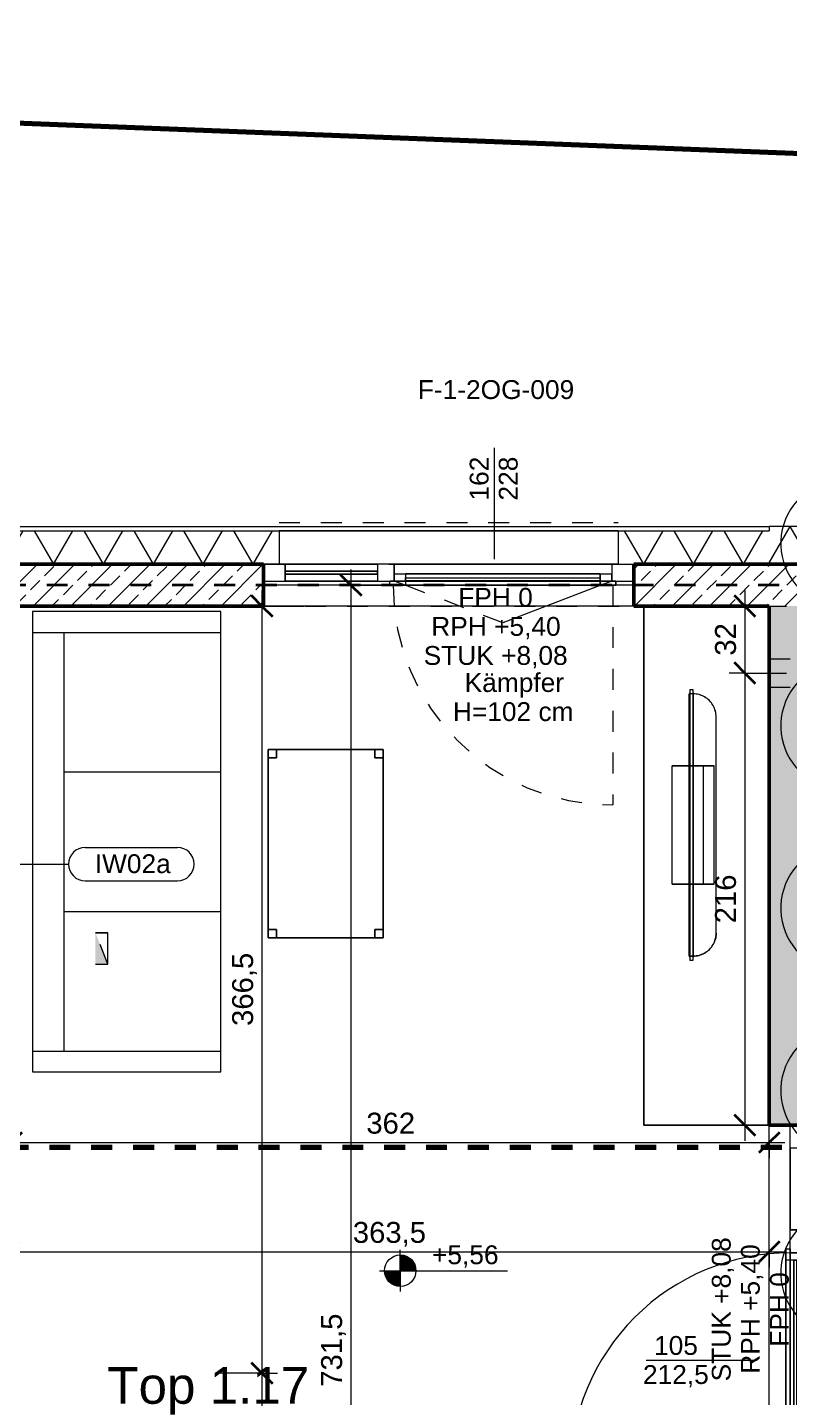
# Model space of a CAD drawing. Header units: metres. Extents: x 3 to 50, y 58.8 to 100.4.
# Drawn here: x 38.76 to 42.4, y 83.68 to 90.22 of the extents above; entities that cross this region are included whole.
import ezdxf

# ---------------------------------------------------------------- set-up
doc = ezdxf.new("R2010")
doc.units = ezdxf.units.M
for name, pattern in [('Achse', [0.009, 0.005, -0.002, 0, -0.002]), ('Strich Punkt Mittel', [0.015875, 0.00635, -0.004763, 0, -0.004763]), ('Verdeckt', [0.003, 0.002, -0.001]), ('Verdeckt Oben', [0.00225, 0.0015, -0.00075])]:
    doc.linetypes.add(name, pattern=pattern)
for name, color, linetype, lineweight in [('A-DETL-GENF_', 92, 'Continuous', 13), ('A-DETL-HDLN', 90, 'Verdeckt', 5), ('A-GLAZ', 151, 'Continuous', 18), ('A-GLAZ-IDEN_', 152, 'Continuous', 9), ('A_2D', 7, 'Continuous', 13), ('A_Bemassung-50_', 4, 'Continuous', 9), ('A_Bemassung_', 4, 'Continuous', 9), ('A_Beschriftung_', 7, 'Continuous', 9), ('A_Decken', 8, 'Continuous', 13), ('A_Durchbruch', 7, 'Verdeckt', 5), ('A_Fenster', 7, 'Continuous', 13), ('A_Grundstuecksgrenze', 5, 'Continuous', 70), ('A_Moebel', 6, 'Continuous', 13), ('A_Raeume_', 7, 'Continuous', 5), ('A_Raeume_Beschriftung_', 7, 'Continuous', 9), ('A_Raster_', 1, 'Continuous', 9), ('A_Waende', 7, 'Continuous', 13), ('G-ANNO-DIMS_', 111, 'Continuous', 9), ('G-ANNO-REVC_', 71, 'Continuous', 9), ('G-ANNO-SYMB_', 111, 'Continuous', 9), ('Text', 130, 'Continuous', 9)]:
    doc.layers.add(name, color=color, linetype=linetype, lineweight=lineweight)
doc.styles.add('Arial_1', font='arial.ttf', dxfattribs={"height": 0.175})
doc.styles.add('Arial_3', font='arial.ttf', dxfattribs={"height": 0.09})
doc.styles.add('Arial_5', font='arial.ttf', dxfattribs={"height": 0.1})
doc.dimstyles.new('WGA-Bemaßung', dxfattribs={"dimscale": 0.3048, "dimtxt": 0.102026, "dimasz": 0.328084, "dimexe": 0.246063, "dimexo": 0.0625, "dimgap": 0.04101, "dimtad": 1, "dimdec": 1, "dimlfac": 100, "dimrnd": 0.5, "dimdsep": 46, "dimtxsty": 'Arial_5', "dimblk1": 'OBLIQUE', "dimblk2": 'OBLIQUE', "dimsah": 1, "dimcen": 0.09, "dimdle": 0.246063, "dimazin": 2, "dimtfac": 1, "dimtdec": 4, "dimtix": 1, "dimtmove": 0, "dimatfit": 3, "dimfxl": 0.656168, "dimfxlon": 1, "dimtvp": 1, "dimtolj": 1, "dimtzin": 0, "dimarcsym": 2})
doc.dimstyles.new('WGA-Bemaßung_2', dxfattribs={"dimscale": 0.3048, "dimtxt": 0.102026, "dimasz": 0.328084, "dimexe": 0.246063, "dimexo": 0.0625, "dimgap": 0.04101, "dimtad": 1, "dimdec": 1, "dimlfac": 100, "dimrnd": 0.5, "dimdsep": 46, "dimtxsty": 'Arial_5', "dimblk1": 'OBLIQUE', "dimblk2": 'OBLIQUE', "dimsah": 1, "dimcen": 0.09, "dimdle": 0.246063, "dimazin": 2, "dimtfac": 1, "dimtdec": 4, "dimtix": 1, "dimtmove": 2, "dimatfit": 3, "dimfxl": 0.656168, "dimfxlon": 1, "dimtvp": 1, "dimtolj": 1, "dimtzin": 0, "dimarcsym": 2})
doc.dimstyles.new('WGA-Bemaßung_3', dxfattribs={"dimscale": 0.3048, "dimtxt": 0.102026, "dimasz": 0.328084, "dimexe": 0.246063, "dimexo": 0.0625, "dimgap": 0.04101, "dimtad": 1, "dimdec": 1, "dimlfac": 100, "dimrnd": 0.5, "dimdsep": 46, "dimtxsty": 'Arial_5', "dimblk1": 'OBLIQUE', "dimblk2": 'OBLIQUE', "dimsah": 1, "dimcen": 0.09, "dimdle": 0.246063, "dimazin": 2, "dimtfac": 1, "dimtdec": 4, "dimtix": 1, "dimtmove": 0, "dimatfit": 3, "dimfxl": 0.656168, "dimfxlon": 1, "dimtvp": 1, "dimtolj": 1, "dimtzin": 0, "dimarcsym": 2})
doc.dimstyles.new('WGA-Bemaßung_4', dxfattribs={"dimscale": 0.3048, "dimtxt": 0.102026, "dimasz": 0.328084, "dimexe": 0.246063, "dimexo": 0.0625, "dimgap": 0.04101, "dimtad": 1, "dimdec": 1, "dimlfac": 100, "dimrnd": 0.5, "dimdsep": 46, "dimtxsty": 'Arial_5', "dimblk1": 'OBLIQUE', "dimblk2": 'OBLIQUE', "dimsah": 1, "dimcen": 0.09, "dimdle": 0.246063, "dimazin": 2, "dimtfac": 1, "dimtdec": 4, "dimtix": 1, "dimtmove": 0, "dimatfit": 3, "dimfxl": 0.656168, "dimfxlon": 1, "dimtvp": 1, "dimtolj": 1, "dimtzin": 0, "dimarcsym": 2})
pattern_1 = [(45, (0, 0), (-0.08980256, 0.08980256), []), (45, (0.0898, 0), (-0.08980256, 0.08980256), [0.0635, -0.03175])]

# ---------------------------------------------------------------- blocks, each defined once
blk = doc.blocks.new('Moeb_Sofa - Sofa 220x90-V14-263_PP_02OG_BT1')
at = {"layer": 'A_Moebel', "color": 8}
for p, q in [((1.1, 0.45), (-1.1, 0.45)), ((-1.1, 0.45), (-1.1, -0.45)), ((-1, 0.45), (-1, -0.45)), ((1, 0.45), (1, -0.45)), ((1.1, -0.45), (1.1, 0.45)), ((-1, 0.3), (1, 0.3)), ((-0.3333, 0.3), (-0.3333, -0.45)), ((0.3333, 0.3), (0.3333, -0.45)), ((-1.1, -0.45), (1.1, -0.45))]:
    blk.add_line(p, q, dxfattribs=at)
blk = doc.blocks.new('Moeb_Tisch - 900x550-V7-263_PP_02OG_BT1')
at = {"layer": 'A_Moebel', "color": 8}
for p, q in [((-0.6241, -0.8106), (-0.6241, 0.0894)), ((-0.6241, 0.0894), (-0.0741, 0.0894)), ((-0.5841, 0.0894), (-0.6241, 0.0894)), ((-0.6241, 0.0894), (-0.6241, 0.0494)), ((-0.6241, 0.0494), (-0.6241, 0.0894)), ((-0.6241, 0.0894), (-0.5841, 0.0894)), ((-0.0741, 0.0894), (-0.6241, 0.0894)), ((-0.6241, 0.0894), (-0.6241, -0.8106)), ((-0.6241, -0.8106), (-0.6241, 0.0894)), ((-0.6241, 0.0894), (-0.0741, 0.0894)), ((-0.5841, 0.0494), (-0.5841, 0.0894)), ((-0.5841, 0.0894), (-0.5841, 0.0494)), ((-0.0741, 0.0894), (-0.1141, 0.0894)), ((-0.1141, 0.0894), (-0.1141, 0.0494)), ((-0.1141, 0.0494), (-0.1141, 0.0894)), ((-0.1141, 0.0894), (-0.0741, 0.0894)), ((-0.0741, 0.0894), (-0.0741, -0.8106)), ((-0.0741, 0.0494), (-0.0741, 0.0894)), ((-0.0741, 0.0894), (-0.0741, 0.0494)), ((-0.0741, -0.8106), (-0.0741, 0.0894)), ((-0.0741, 0.0894), (-0.0741, -0.8106)), ((-0.6241, 0.0494), (-0.5841, 0.0494)), ((-0.5841, 0.0494), (-0.6241, 0.0494)), ((-0.1141, 0.0494), (-0.0741, 0.0494)), ((-0.0741, 0.0494), (-0.1141, 0.0494)), ((-0.6241, -0.7706), (-0.6241, -0.8106)), ((-0.5841, -0.7706), (-0.6241, -0.7706)), ((-0.6241, -0.7706), (-0.5841, -0.7706)), ((-0.6241, -0.8106), (-0.6241, -0.7706)), ((-0.5841, -0.8106), (-0.5841, -0.7706)), ((-0.5841, -0.7706), (-0.5841, -0.8106)), ((-0.0741, -0.7706), (-0.1141, -0.7706)), ((-0.1141, -0.7706), (-0.1141, -0.8106)), ((-0.1141, -0.8106), (-0.1141, -0.7706)), ((-0.1141, -0.7706), (-0.0741, -0.7706)), ((-0.0741, -0.8106), (-0.0741, -0.7706)), ((-0.0741, -0.7706), (-0.0741, -0.8106)), ((-0.0741, -0.8106), (-0.6241, -0.8106)), ((-0.6241, -0.8106), (-0.5841, -0.8106)), ((-0.5841, -0.8106), (-0.6241, -0.8106)), ((-0.6241, -0.8106), (-0.0741, -0.8106)), ((-0.0741, -0.8106), (-0.6241, -0.8106)), ((-0.1141, -0.8106), (-0.0741, -0.8106)), ((-0.0741, -0.8106), (-0.1141, -0.8106))]:
    blk.add_line(p, q, dxfattribs=at)
blk = doc.blocks.new('Moeb_Schrank - Sideboard_50cm-11544925-263_PP_02OG_BT1')
at = {"layer": 'A_Moebel', "color": 8}
for p, q in [((2.48, 0.6), (0, 0.6)), ((0, 0.6), (0, 0)), ((0, 0), (0, 0.6)), ((0, 0.6), (2.48, 0.6)), ((2.48, 0), (0, 0))]:
    blk.add_line(p, q, dxfattribs=at)
blk = doc.blocks.new('Moeb_TV - 48 Zoll-5920680-263_PP_02OG_BT1')
at = {"layer": 'A_Moebel', "lineweight": 5}
for p, q in [((0.5126, 0.0585), (-0.5205, 0.0585)), ((0.5126, 0.0585), (-0.5205, 0.0585)), ((-0.2872, -0.0015), (-0.2872, 0.0485)), ((-0.2872, 0.0485), (-0.2872, -0.0515)), ((0.2793, 0.0485), (-0.2872, 0.0485)), ((0.2793, 0.0485), (0.2793, -0.0015)), ((0.2793, -0.0515), (0.2793, 0.0485)), ((-0.6505, -0.0515), (-0.6505, -0.0665)), ((-0.6499, -0.0515), (-0.6505, -0.0515)), ((-0.6355, -0.0515), (-0.6505, -0.0515)), ((-0.6484, -0.0515), (-0.6499, -0.0515)), ((-0.6461, -0.0515), (-0.6484, -0.0515)), ((-0.643, -0.0515), (-0.6461, -0.0515)), ((-0.6393, -0.0515), (-0.643, -0.0515)), ((-0.6355, -0.0515), (-0.6393, -0.0515)), ((-0.6305, -0.0515), (-0.6355, -0.0515)), ((-0.6355, -0.0515), (0.6276, -0.0515)), ((0.6226, -0.0515), (-0.6305, -0.0515)), ((-0.6305, -0.0515), (0.6226, -0.0515)), ((-0.6305, -0.0515), (-0.6305, -0.0665)), ((-0.6305, -0.0515), (-0.6305, -0.0665)), ((-0.2872, -0.0515), (-0.6305, -0.0515)), ((0.6226, -0.0515), (-0.6305, -0.0515)), ((-0.6305, -0.0515), (0.6226, -0.0515)), ((-0.6305, -0.0515), (-0.6305, -0.0665)), ((-0.6305, -0.0515), (-0.6305, -0.0665)), ((-0.6305, -0.0515), (0.6226, -0.0515)), ((0.6226, -0.0515), (-0.6305, -0.0515)), ((-0.2872, -0.0515), (-0.2872, -0.0015)), ((0.2793, -0.0015), (-0.2872, -0.0015)), ((-0.2872, -0.0515), (-0.2872, -0.0665)), ((-0.2872, -0.0665), (-0.2872, -0.0515)), ((-0.2872, -0.0515), (0.2793, -0.0515)), ((-0.2872, -0.0515), (0.2793, -0.0515)), ((0.2793, -0.0515), (-0.2872, -0.0515)), ((0.2793, -0.0015), (0.2793, -0.0515)), ((0.2793, -0.0515), (0.2793, -0.0665)), ((0.2793, -0.0665), (0.2793, -0.0515)), ((0.6226, -0.0515), (0.2793, -0.0515)), ((0.6226, -0.0665), (0.6226, -0.0515)), ((0.6226, -0.0515), (0.6226, -0.0665)), ((0.6276, -0.0515), (0.6226, -0.0515)), ((0.6226, -0.0665), (0.6226, -0.0515)), ((0.6226, -0.0515), (0.6226, -0.0665)), ((0.6426, -0.0515), (0.6276, -0.0515)), ((0.6314, -0.0515), (0.6276, -0.0515)), ((0.6351, -0.0515), (0.6314, -0.0515)), ((0.6382, -0.0515), (0.6351, -0.0515)), ((0.6406, -0.0515), (0.6382, -0.0515)), ((0.6421, -0.0515), (0.6406, -0.0515)), ((0.6426, -0.0515), (0.6421, -0.0515)), ((0.6426, -0.0665), (0.6426, -0.0515)), ((-0.6505, -0.0665), (-0.6355, -0.0665)), ((-0.6505, -0.0665), (-0.6499, -0.0665)), ((-0.6499, -0.0665), (-0.6484, -0.0665)), ((-0.6484, -0.0665), (-0.6461, -0.0665)), ((-0.6461, -0.0665), (-0.643, -0.0665)), ((-0.643, -0.0665), (-0.6393, -0.0665)), ((-0.6393, -0.0665), (-0.6355, -0.0665)), ((0.6276, -0.0665), (-0.6355, -0.0665)), ((-0.6355, -0.0665), (-0.6305, -0.0665)), ((-0.6305, -0.0665), (-0.6305, -0.0695)), ((-0.6305, -0.0665), (-0.6305, -0.0695)), ((-0.6305, -0.0665), (-0.5705, -0.0665)), ((-0.5705, -0.0665), (-0.6305, -0.0665)), ((-0.6305, -0.0665), (0.6226, -0.0665)), ((0.6226, -0.0695), (-0.6305, -0.0695)), ((-0.6305, -0.0695), (-0.5705, -0.0695)), ((-0.5705, -0.0665), (0.5626, -0.0665)), ((0.5626, -0.0665), (-0.5705, -0.0665)), ((-0.5705, -0.0695), (-0.5705, -0.0665)), ((-0.5705, -0.0665), (-0.5705, -0.0695)), ((-0.5705, -0.0665), (0.5626, -0.0665)), ((0.5626, -0.0665), (-0.5705, -0.0665)), ((-0.5705, -0.0695), (0.5626, -0.0695)), ((-0.5705, -0.0695), (0.5626, -0.0695)), ((0.5626, -0.0695), (-0.5705, -0.0695)), ((-0.2872, -0.0665), (-0.2872, -0.0695)), ((-0.2872, -0.0695), (-0.2872, -0.0665)), ((-0.2872, -0.0695), (-0.2872, -0.1515)), ((-0.2872, -0.1515), (-0.2872, -0.0695)), ((0.2793, -0.0665), (0.2793, -0.0695)), ((0.2793, -0.0695), (0.2793, -0.0665)), ((0.2793, -0.0695), (0.2793, -0.1515)), ((0.2793, -0.1515), (0.2793, -0.0695)), ((0.5626, -0.0665), (0.5626, -0.0695)), ((0.5626, -0.0665), (0.5626, -0.0695)), ((0.5626, -0.0665), (0.6226, -0.0665)), ((0.6226, -0.0665), (0.5626, -0.0665)), ((0.5626, -0.0695), (0.6226, -0.0695)), ((0.6226, -0.0695), (0.6226, -0.0665)), ((0.6226, -0.0665), (0.6226, -0.0695)), ((0.6226, -0.0665), (0.6276, -0.0665)), ((0.6276, -0.0665), (0.6314, -0.0665)), ((0.6276, -0.0665), (0.6426, -0.0665)), ((0.6314, -0.0665), (0.6351, -0.0665)), ((0.6351, -0.0665), (0.6382, -0.0665)), ((0.6382, -0.0665), (0.6406, -0.0665)), ((0.6406, -0.0665), (0.6421, -0.0665)), ((0.6421, -0.0665), (0.6426, -0.0665)), ((0.2793, -0.1515), (-0.2872, -0.1515)), ((0.2793, -0.1515), (-0.2872, -0.1515))]:
    blk.add_line(p, q, dxfattribs=at)
for centre, start, end in [((-0.5205, -0.0515), 150, 165), ((-0.5205, -0.0515), 135, 150), ((-0.5205, -0.0515), 120, 135), ((-0.5205, -0.0515), 105, 120), ((-0.5205, -0.0515), 90, 105), ((0.5126, -0.0515), 75, 90), ((0.5126, -0.0515), 60, 75), ((0.5126, -0.0515), 45, 60), ((0.5126, -0.0515), 30, 45), ((0.5126, -0.0515), 15, 30), ((-0.5205, -0.0515), 165, 180), ((0.5126, -0.0515), 0, 15)]:
    blk.add_arc(centre, 0.11, start, end, dxfattribs=at)
for points in [[(-0.5205, 0.0585), (-0.5254, 0.0585), (-0.535, 0.0579), (-0.549, 0.0551), (-0.5604, 0.0512), (-0.5692, 0.0473), (-0.5755, 0.0439), (-0.5816, 0.0401), (-0.5875, 0.0359), (-0.5931, 0.0313), (-0.5983, 0.0264), (-0.6032, 0.0211), (-0.6078, 0.0156), (-0.612, 0.0097), (-0.617, 0.0015), (-0.6224, -0.0092), (-0.6286, -0.0275), (-0.6304, -0.0419), (-0.6305, -0.0515)], [(0.5126, 0.0585), (0.5174, 0.0585), (0.527, 0.0579), (0.5411, 0.0551), (0.5525, 0.0512), (0.5613, 0.0473), (0.5676, 0.0439), (0.5737, 0.0401), (0.5796, 0.0359), (0.5851, 0.0313), (0.5904, 0.0264), (0.5953, 0.0211), (0.5999, 0.0156), (0.6041, 0.0097), (0.6092, 0.0015), (0.6145, -0.0092), (0.6207, -0.0275), (0.6226, -0.0419), (0.6226, -0.0515)]]:
    blk.add_open_spline(points, degree=3, knots=[0, 0, 0, 0, 0.083333, 0.166667, 0.25, 0.291667, 0.333333, 0.375, 0.416667, 0.458333, 0.5, 0.541667, 0.583333, 0.625, 0.666667, 0.75, 0.833333, 1, 1, 1, 1], dxfattribs=at)
blk = doc.blocks.new('Fens_2tlg_UL_SL_Abzk - FIX_DKF_UL_FIX_1620x2520-10171815-263_PP_02OG_BT1')
at = {"layer": 'A-GLAZ'}
for p, q in [((-0.78, 0.1), (-0.8099, 0.1)), ((-0.78, 0.02), (-0.78, 0.1)), ((-0.34, 0.067), (-0.78, 0.067)), ((-0.78, 0.067), (-0.78, 0.053)), ((-0.26, 0.1), (-0.34, 0.1)), ((-0.34, 0.1), (-0.34, 0.02)), ((-0.34, 0.053), (-0.34, 0.067)), ((-0.26, 0.055), (-0.26, 0.1)), ((0.8099, 0.1), (0.78, 0.1)), ((0.78, 0.1), (0.78, 0.055)), ((-0.885, 0.02), (-0.78, 0.02)), ((-0.78, 0.053), (-0.34, 0.053)), ((-0.34, 0.02), (-0.28, 0.02)), ((-0.28, 0.02), (-0.26, 0.02)), ((-0.26, 0.02), (-0.26, 0.055)), ((0.78, 0.055), (0.78, 0.02)), ((0.78, 0.02), (0.8, 0.02)), ((0.8, 0.02), (0.885, 0.02))]:
    blk.add_line(p, q, dxfattribs=at)
at = {"layer": 'A_Fenster', "linetype": 'Verdeckt Oben', "lineweight": 5}
for p, q in [((-0.81, 0.3), (0.81, 0.3)), ((-0.885, 0.1), (0.885, 0.1)), ((-0.885, -0.1), (0.885, -0.1)), ((-0.885, -0.1), (0.885, -0.1))]:
    blk.add_line(p, q, dxfattribs=at)
at = {"layer": 'A_Fenster'}
for p, q in [((-0.78, 0.1), (-0.78, 0.067)), ((-0.78, 0.1), (-0.34, 0.1)), ((-0.78, 0.067), (-0.78, 0.053)), ((-0.78, 0.053), (-0.78, 0.067)), ((-0.78, 0.067), (-0.34, 0.067)), ((-0.34, 0.1), (-0.34, 0.067)), ((-0.34, 0.067), (-0.34, 0.053)), ((-0.34, 0.067), (-0.34, 0.053)), ((-0.26, 0.1), (-0.26, 0.055)), ((-0.26, 0.1), (0.78, 0.1)), ((0.78, 0.1), (0.78, 0.055)), ((-0.885, 0.02), (-0.28, 0.02)), ((-0.78, 0.053), (-0.78, 0.02)), ((-0.34, 0.053), (-0.78, 0.053)), ((-0.34, 0.02), (-0.78, 0.02)), ((-0.34, 0.053), (-0.34, 0.02)), ((-0.28, 0.02), (-0.26, 0.02)), ((-0.26, 0.02), (-0.28, 0.02)), ((-0.28, 0.02), (0.8, 0.02)), ((-0.28, 0), (-0.28, 0.02)), ((-0.28, 0), (-0.28, 0.02)), ((-0.28, 0), (-0.205, 0)), ((0.8, 0), (-0.28, 0)), ((-0.26, 0.055), (-0.26, 0.02)), ((-0.26, 0.02), (-0.26, 0.055)), ((-0.26, 0.055), (-0.205, 0.055)), ((-0.26, 0.055), (0.78, 0.055)), ((-0.26, 0.02), (-0.26, 0.055)), ((-0.26, 0.02), (-0.205, 0.02)), ((-0.205, 0.02), (-0.26, 0.02)), ((-0.205, 0.02), (-0.26, 0.02)), ((-0.26, 0.02), (-0.205, 0.02)), ((0.78, 0.02), (-0.26, 0.02)), ((-0.205, 0.055), (0.725, 0.055)), ((-0.205, 0.055), (0.725, 0.055)), ((-0.205, 0.055), (-0.205, 0.0345)), ((-0.205, 0.055), (-0.205, 0)), ((0.725, 0.055), (-0.205, 0.055)), ((-0.205, 0.0205), (-0.205, 0.0345)), ((-0.205, 0.0345), (0.725, 0.0345)), ((-0.205, 0.0345), (0.725, 0.0345)), ((-0.205, 0.0205), (-0.205, 0.0345)), ((-0.205, 0.0345), (-0.205, 0.0205)), ((0.725, 0.0205), (-0.205, 0.0205)), ((0.725, 0.0205), (-0.205, 0.0205)), ((-0.205, 0.02), (0.725, 0.02)), ((0.725, 0.02), (-0.205, 0.02)), ((0.725, 0.02), (-0.205, 0.02)), ((-0.205, 0.02), (0.725, 0.02)), ((-0.205, 0.02), (-0.205, 0)), ((-0.205, 0), (0.725, 0)), ((-0.205, 0), (0.725, 0)), ((-0.205, 0), (0.725, 0)), ((0.728, 0), (0.26, -0.18)), ((0.725, 0.055), (0.78, 0.055)), ((0.725, 0.055), (0.725, 0.0345)), ((0.725, 0), (0.725, 0.055)), ((0.725, 0.0345), (0.725, 0.0205)), ((0.725, 0.0345), (0.725, 0.0205)), ((0.725, 0.0345), (0.725, 0.0205)), ((0.725, 0.02), (0.78, 0.02)), ((0.78, 0.02), (0.725, 0.02)), ((0.78, 0.02), (0.725, 0.02)), ((0.725, 0.02), (0.78, 0.02)), ((0.725, 0.02), (0.725, 0)), ((0.725, 0), (0.8, 0)), ((0.78, 0.02), (0.728, 0)), ((0.78, 0.055), (0.78, 0.02)), ((0.78, 0.02), (0.78, 0.055)), ((0.78, 0.055), (0.78, 0.02)), ((0.78, 0.02), (0.8, 0.02)), ((0.8, 0.02), (0.78, 0.02)), ((0.8, 0.02), (0.885, 0.02)), ((0.8, 0), (0.8, 0.02)), ((0.8, 0.02), (0.8, 0))]:
    blk.add_line(p, q, dxfattribs=at)
at = {"layer": 'A_Fenster', "linetype": 'Verdeckt', "lineweight": 5}
for p, q in [((-0.208, 0), (-0.26, 0.02)), ((-0.205, 0.02), (-0.26, 0.02)), ((0.26, -0.18), (-0.208, 0)), ((0.725, 0.02), (-0.205, 0.02)), ((0.78, 0.02), (0.725, 0.02))]:
    blk.add_line(p, q, dxfattribs=at)
blk = doc.blocks.new('Allg_Nachströmöffnung1 - DN 135-10778190-263_PP_02OG_BT1')
at = {"layer": 'A-DETL-GENF_', "linetype": 'Verdeckt', "lineweight": 5}
for points in [[(0.125, 0), (0.0575, 0.1), (0.0575, -0.1), (0.0837, -0.0612)], [(0.1925, 0.0426), (0.1925, 0.1), (0.125, 0), (0.1925, -0.1), (0.1925, -0.0612)]]:
    blk.add_hatch(color=256, dxfattribs=at).paths.add_polyline_path(points)
at = {"layer": 'A_Durchbruch'}
for p, q in [((0.0575, 0.1), (0.0575, -0.26)), ((0.1925, 0.1), (0.1925, -0.26))]:
    blk.add_line(p, q, dxfattribs=at)
blk = doc.blocks.new('Allg_WS1 - HKLS-11587319-263_PP_02OG_BT1')
at = {"layer": 'A-DETL-GENF_'}
blk.add_hatch(color=256, dxfattribs=at).paths.add_polyline_path([(0.125, -0.0165), (0.275, 0.0435), (0.125, 0.0435)])
at = {"layer": 'A_2D'}
for p, q in [((0.125, 0.0435), (0.125, -0.0165)), ((0.275, -0.0165), (0.275, 0.0435)), ((0.125, -0.0165), (0.275, -0.0165))]:
    blk.add_line(p, q, dxfattribs=at)
at = {"layer": 'A_Durchbruch'}
for p, q in [((0.125, -0.0165), (0.275, 0.0435)), ((0.125, 0.0435), (0.125, -0.0165)), ((0.275, 0.0435), (0.275, -0.0165))]:
    blk.add_line(p, q, dxfattribs=at)
blk = doc.blocks.new('Fens_Tuer_2tlg - DK_DF_SL_1770x2680_Terrassentür-V28-263_PP_02OG_BT1')
at = {"layer": 'A_2D', "lineweight": 5}
for p, q in [((-0.775, 0), (-0.775, 1.05)), ((-0.885, 0.1), (0.885, 0.1)), ((-0.885, 0.1), (0.885, 0.1)), ((-0.885, 0.1), (0.885, 0.1)), ((-0.885, -0.1), (-0.885, 0.1)), ((-0.885, 0.1), (-0.885, -0.1)), ((0.885, 0.1), (0.885, -0.1)), ((0.885, -0.1), (0.885, 0.1)), ((-0.795, 0.02), (-0.74, 0.02)), ((-0.795, 0), (-0.795, 0.02)), ((-0.795, 0.02), (-0.795, 0)), ((0.295, 0.02), (-0.795, 0.02)), ((-0.74, 0.02), (-0.74, -0.07)), ((-0.74, -0.07), (-0.74, 0.02)), ((-0.74, 0.02), (0.24, 0.02)), ((0.24, 0.02), (0.295, 0.02)), ((0.24, -0.07), (0.24, 0.02)), ((0.24, -0.07), (0.24, 0.02)), ((0.295, 0.02), (0.295, 0)), ((0.295, 0.02), (0.295, 0)), ((-0.885, -0.1), (-0.885, 0)), ((-0.885, 0), (-0.775, 0)), ((-0.885, 0), (0.885, 0)), ((-0.885, -0.1), (-0.885, 0)), ((-0.775, 0), (-0.795, 0)), ((-0.795, 0), (0.295, 0)), ((-0.775, -0.07), (-0.775, 0)), ((-0.775, 0), (-0.775, -0.07)), ((0.275, 0), (-0.775, 0)), ((-0.775, 0), (-0.775, -0.1)), ((0.275, 0), (-0.775, 0)), ((-0.775, -0.1), (-0.775, 0)), ((-0.74, -0.018), (0.24, -0.018)), ((-0.74, -0.032), (-0.74, -0.018)), ((-0.74, -0.018), (-0.74, -0.032)), ((0.24, -0.018), (-0.74, -0.018)), ((0.24, -0.032), (-0.74, -0.032)), ((-0.74, -0.032), (0.24, -0.032)), ((0.24, -0.018), (0.24, -0.032)), ((0.24, -0.032), (0.24, -0.018)), ((0.275, 0), (0.275, -0.07)), ((0.295, 0), (0.275, 0)), ((0.275, 0), (0.275, -0.07)), ((0.275, -0.1), (0.275, 0)), ((0.275, 0), (0.385, 0)), ((0.275, -0.1), (0.275, 0)), ((0.385, 0), (0.385, -0.1)), ((0.775, 0), (0.385, 0)), ((0.385, -0.1), (0.385, 0)), ((0.385, -0.043), (0.775, -0.043)), ((0.385, -0.057), (0.385, -0.043)), ((0.385, -0.043), (0.385, -0.057)), ((0.775, -0.043), (0.385, -0.043)), ((0.775, -0.057), (0.385, -0.057)), ((0.385, -0.057), (0.775, -0.057)), ((0.775, -0.1), (0.775, 0)), ((0.775, 0), (0.885, 0)), ((0.775, -0.1), (0.775, 0)), ((0.775, -0.043), (0.775, -0.057)), ((0.775, -0.057), (0.775, -0.043)), ((0.885, 0), (0.885, -0.1)), ((0.885, -0.1), (0.885, 0)), ((-0.885, -0.1), (0.885, -0.1)), ((0.885, -0.1), (-0.885, -0.1)), ((-0.775, -0.1), (-0.885, -0.1)), ((0.885, -0.1), (-0.885, -0.1)), ((-0.74, -0.07), (-0.775, -0.07)), ((-0.775, -0.07), (0.275, -0.07)), ((-0.775, -0.1), (0.275, -0.1)), ((0.24, -0.07), (-0.74, -0.07)), ((0.275, -0.07), (0.24, -0.07)), ((0.385, -0.1), (0.275, -0.1)), ((0.385, -0.1), (0.775, -0.1)), ((0.885, -0.1), (0.775, -0.1)), ((-0.81, -0.26), (0.81, -0.26))]:
    blk.add_line(p, q, dxfattribs=at)
blk.add_arc((-0.775, 0), 1.05, 360, 90, dxfattribs=at)
blk = doc.blocks.new('Family - ___-3180367-263_PP_02OG_BT1')
at = {"layer": 'A_Grundstuecksgrenze'}
blk.add_line((48.514, 89.3843), (26.926, 90.2231), dxfattribs=at)
blk = doc.blocks.new('BS_Fens_Tuer - rechts-7645934-263_PP_02OG_BT1')
at = {"layer": 'A-GLAZ-IDEN_'}
blk.add_line((0, 0.00012), (0, -0.01051), dxfattribs=at)
blk = doc.blocks.new('BS_Fens_PP_Kämpfer - oben-10106766-263_PP_02OG_BT1')
at = {"layer": 'A-GLAZ-IDEN_'}
blk.add_line((0, 0.00012), (0, 0.01076), dxfattribs=at)
blk = doc.blocks.new('DIMBLOCK12-263_PP_02OG_BT1')
at = {"layer": 'A_Bemassung-50_', "lineweight": 35, "transparency": 16777216}
for p, q in [((40.3036, 87.558), (40.2536, 87.608)), ((40.3036, 87.558), (40.3536, 87.508)), ((40.3036, 80.2455), (40.2536, 80.2955)), ((40.3036, 80.2455), (40.3536, 80.1955))]:
    blk.add_line(p, q, dxfattribs=at)
at = {"layer": 'A_Bemassung-50_', "transparency": 16777216}
for p, q in [((40.3036, 87.633), (40.3036, 80.2455)), ((40.3036, 87.558), (40.2286, 87.558)), ((40.3036, 87.558), (40.5036, 87.558)), ((40.3036, 80.2455), (40.2286, 80.2455)), ((40.3036, 80.2455), (40.5036, 80.2455))]:
    blk.add_line(p, q, dxfattribs=at)
at = {"layer": 'A_Bemassung-50_', "color": 0, "transparency": 16777216, "insert": (40.1613, 83.7283), "char_height": 0.1, "width": 0.416266, "attachment_point": 1, "rotation": 90, "line_spacing_factor": 0.941778, "style": 'Arial_5'}
blk.add_mtext('731,5', dxfattribs=at)
blk = doc.blocks.new('_Oblique')
at = {"color": 0, "linetype": 'ByBlock', "lineweight": -2}
blk.add_line((-0.5, -0.5), (0.5, 0.5), dxfattribs=at)
blk = doc.blocks.new('Höhenkoten - 018-55641-263_PP_02OG_BT1')
at = {"layer": 'G-ANNO-DIMS_'}
h = blk.add_hatch(color=256, dxfattribs=at)
edge = h.paths.add_edge_path()
edge.add_line((0, 0), (0, 0.0015))
edge.add_arc((0, 0), 0.0015, 0, 90, ccw=False)
edge.add_line((0.0015, 0), (0, 0))
h = blk.add_hatch(color=256, dxfattribs=at)
edge = h.paths.add_edge_path()
edge.add_line((0, 0), (0, -0.0015))
edge.add_arc((0, 0), 0.0015, 180, 270, ccw=False)
edge.add_line((-0.0015, 0), (0, 0))
for p, q in [((0, 0), (0, 0.002)), ((-0.002, 0), (0.01024, 0)), ((0, 0), (0, -0.002))]:
    blk.add_line(p, q, dxfattribs=at)
blk.add_circle((0, 0), 0.0015, dxfattribs=at)
blk = doc.blocks.new('BS_Wand_Lollipop - rechts_oben-2026913-263_PP_02OG_BT1')
at = {"layer": 'A_Beschriftung_'}
for p, q in [((0.0046, 0.0016), (0.0134, 0.0016)), ((-0.003, 0), (0.003, 0)), ((0.0046, -0.0016), (0.0134, -0.0016))]:
    blk.add_line(p, q, dxfattribs=at)
for centre, start, end in [((0.0046, 0), 90, 270), ((0.0134, 0), 270, 90)]:
    blk.add_arc(centre, 0.0016, start, end, dxfattribs=at)
blk = doc.blocks.new('DIMBLOCK471-263_PP_02OG_BT1')
at = {"layer": 'A_Bemassung-50_', "transparency": 16777216}
for p, q in [((38.6827, 84.8952), (38.6827, 85.0952)), ((42.3027, 84.8952), (42.3027, 85.0952)), ((38.6827, 84.8952), (42.3777, 84.8952)), ((38.6827, 84.8952), (38.6827, 84.8202)), ((42.3027, 84.8952), (42.3027, 84.8202))]:
    blk.add_line(p, q, dxfattribs=at)
at = {"layer": 'A_Bemassung-50_', "lineweight": 35, "transparency": 16777216}
for p, q in [((38.6827, 84.8952), (38.7327, 84.9452)), ((42.3027, 84.8952), (42.3527, 84.9452)), ((38.6827, 84.8952), (38.6327, 84.8452)), ((42.3027, 84.8952), (42.2527, 84.8452))]:
    blk.add_line(p, q, dxfattribs=at)
at = {"layer": 'A_Bemassung-50_', "color": 0, "transparency": 16777216, "insert": (40.3773, 85.0376), "char_height": 0.1, "width": 0.276883, "attachment_point": 1, "line_spacing_factor": 0.941778, "style": 'Arial_5'}
blk.add_mtext('362', dxfattribs=at)
blk = doc.blocks.new('DIMBLOCK503-263_PP_02OG_BT1')
at = {"layer": 'A_Bemassung-50_', "transparency": 16777216}
for p, q in [((42.3027, 84.3735), (42.3027, 84.5735)), ((38.6702, 84.3735), (38.6702, 84.4485)), ((38.6702, 84.3735), (42.3777, 84.3735)), ((38.6702, 84.3735), (38.6702, 84.1735)), ((42.3027, 84.3735), (42.3027, 84.2985))]:
    blk.add_line(p, q, dxfattribs=at)
at = {"layer": 'A_Bemassung-50_', "lineweight": 35, "transparency": 16777216}
for p, q in [((38.6702, 84.3735), (38.7202, 84.4235)), ((42.3027, 84.3735), (42.3527, 84.4235)), ((38.6702, 84.3735), (38.6202, 84.3235)), ((42.3027, 84.3735), (42.2527, 84.3235))]:
    blk.add_line(p, q, dxfattribs=at)
at = {"layer": 'A_Bemassung-50_', "color": 0, "transparency": 16777216, "insert": (40.313, 84.5158), "char_height": 0.1, "width": 0.416266, "attachment_point": 1, "line_spacing_factor": 0.941778, "style": 'Arial_5'}
blk.add_mtext('363,5', dxfattribs=at)
blk = doc.blocks.new('DIMBLOCK590-263_PP_02OG_BT1')
at = {"layer": 'A_Bemassung-50_', "transparency": 16777216}
for p, q in [((39.8784, 87.533), (39.8784, 83.793)), ((39.8784, 87.458), (39.8034, 87.458)), ((39.8784, 87.458), (40.0784, 87.458)), ((39.8784, 83.793), (39.6784, 83.793)), ((39.8784, 83.793), (39.9534, 83.793))]:
    blk.add_line(p, q, dxfattribs=at)
at = {"layer": 'A_Bemassung-50_', "lineweight": 35, "transparency": 16777216}
for p, q in [((39.8784, 87.458), (39.8284, 87.508)), ((39.8784, 87.458), (39.9284, 87.408)), ((39.8784, 83.793), (39.8284, 83.843)), ((39.8784, 83.793), (39.9284, 83.743))]:
    blk.add_line(p, q, dxfattribs=at)
at = {"layer": 'A_Bemassung-50_', "color": 0, "transparency": 16777216, "insert": (39.7361, 85.4521), "char_height": 0.1, "width": 0.416266, "attachment_point": 1, "rotation": 90, "line_spacing_factor": 0.941778, "style": 'Arial_5'}
blk.add_mtext('366,5', dxfattribs=at)
blk = doc.blocks.new('DIMBLOCK591-263_PP_02OG_BT1')
at = {"layer": 'A_Bemassung-50_', "lineweight": 35, "transparency": 16777216}
for p, q in [((39.8784, 83.793), (39.8284, 83.843)), ((39.8784, 83.793), (39.9284, 83.743)), ((39.8784, 82.5805), (39.8284, 82.6305)), ((39.8784, 82.5805), (39.9284, 82.5305))]:
    blk.add_line(p, q, dxfattribs=at)
at = {"layer": 'A_Bemassung-50_', "transparency": 16777216}
for p, q in [((39.8784, 83.793), (39.6784, 83.793)), ((39.8784, 83.793), (39.8784, 82.5805)), ((39.8784, 83.793), (39.9534, 83.793)), ((39.8784, 82.5805), (39.6784, 82.5805)), ((39.8784, 82.5805), (39.9534, 82.5805))]:
    blk.add_line(p, q, dxfattribs=at)
at = {"layer": 'A_Bemassung-50_', "color": 0, "transparency": 16777216, "insert": (39.7361, 82.6247), "char_height": 0.1, "width": 0.416266, "attachment_point": 1, "rotation": 90, "line_spacing_factor": 0.941778, "style": 'Arial_5'}
blk.add_mtext('121,5', dxfattribs=at)
blk = doc.blocks.new('DIMBLOCK695-263_PP_02OG_BT1')
at = {"layer": 'A_Bemassung-50_', "transparency": 16777216}
for p, q in [((42.186, 87.533), (42.186, 87.138)), ((42.186, 87.458), (42.111, 87.458)), ((42.186, 87.458), (42.386, 87.458)), ((42.186, 87.138), (42.111, 87.138)), ((42.186, 87.138), (42.386, 87.138))]:
    blk.add_line(p, q, dxfattribs=at)
at = {"layer": 'A_Bemassung-50_', "lineweight": 35, "transparency": 16777216}
for p, q in [((42.186, 87.458), (42.136, 87.508)), ((42.186, 87.458), (42.236, 87.408)), ((42.186, 87.138), (42.136, 87.188)), ((42.186, 87.138), (42.236, 87.088))]:
    blk.add_line(p, q, dxfattribs=at)
at = {"layer": 'A_Bemassung-50_', "color": 0, "transparency": 16777216, "insert": (42.0437, 87.2211), "char_height": 0.1, "width": 0.184588, "attachment_point": 1, "rotation": 90, "line_spacing_factor": 0.941778, "style": 'Arial_5'}
blk.add_mtext('32', dxfattribs=at)
blk = doc.blocks.new('DIMBLOCK696-263_PP_02OG_BT1')
at = {"layer": 'A_Bemassung-50_', "transparency": 16777216}
for p, q in [((42.186, 87.138), (42.111, 87.138)), ((42.186, 87.138), (42.186, 84.903)), ((42.186, 87.138), (42.386, 87.138)), ((42.186, 84.978), (42.111, 84.978)), ((42.186, 84.978), (42.386, 84.978))]:
    blk.add_line(p, q, dxfattribs=at)
at = {"layer": 'A_Bemassung-50_', "lineweight": 35, "transparency": 16777216}
for p, q in [((42.186, 87.138), (42.136, 87.188)), ((42.186, 87.138), (42.236, 87.088)), ((42.186, 84.978), (42.136, 85.028)), ((42.186, 84.978), (42.236, 84.928))]:
    blk.add_line(p, q, dxfattribs=at)
at = {"layer": 'A_Bemassung-50_', "color": 0, "transparency": 16777216, "insert": (42.0437, 85.9426), "char_height": 0.1, "width": 0.276883, "attachment_point": 1, "rotation": 90, "line_spacing_factor": 0.941778, "style": 'Arial_5'}
blk.add_mtext('216', dxfattribs=at)
blk = doc.blocks.new('Family - ___-11893477-263_PP_02OG_BT1')
at = {"layer": 'G-ANNO-REVC_'}
for centre in [(42.6627, 87.7568), (42.6627, 86.8854), (42.6627, 86.014), (42.6627, 85.1425), (42.6627, 84.2711), (42.6627, 83.3997)]:
    blk.add_arc(centre, 0.305, 90, 244.79123, dxfattribs=at)

msp = doc.modelspace()

# ---------------------------------------------------------------- hatches: boundary and pattern name
at = {"layer": 'A_Waende', "lineweight": 5}
h = msp.add_hatch(dxfattribs=at)
h.set_pattern_fill('FP_144', color=250, angle=90, style=0, pattern_type=2)
h.set_pattern_definition([(3e-14, (38.883, 87.658), (-1e-16, 0.20637), []), (60, (38.883, 87.658), (-0.17873, 0.10319), []), (120, (38.883, 87.658), (-0.17873, -0.10319), [])])
h.paths.add_polyline_path([(38.5517, 87.658), (39.9602, 87.658), (39.9602, 87.818), (37.8052, 87.818), (37.8052, 87.658), (37.8802, 87.658)])
h = msp.add_hatch(dxfattribs=at)
h.set_pattern_fill('FP_2', color=250, angle=90, style=0, pattern_type=2)
h.set_pattern_definition([(3e-14, (41.941, 87.658), (-1e-16, 0.20637), []), (60, (41.941, 87.658), (-0.17873, 0.10319), []), (120, (41.941, 87.658), (-0.17873, -0.10319), [])])
h.paths.add_polyline_path([(41.5801, 87.658), (42.3027, 87.658), (42.3027, 87.818), (41.5801, 87.818), (41.5801, 87.6812)])
h = msp.add_hatch(dxfattribs=at)
h.set_pattern_fill('FP_155', color=250, angle=90, style=0, pattern_type=2)
h.set_pattern_definition([(180, (42.403, 87.838), (0, -0.20637), []), (240, (42.403, 87.838), (0.17873, -0.1032), []), (300, (42.403, 87.838), (0.17873, 0.1032), [])])
h.paths.add_polyline_path([(42.3027, 87.658), (42.5027, 87.658), (42.5027, 87.838), (42.3027, 87.838), (42.3027, 87.818)])
h = msp.add_hatch(dxfattribs=at)
h.set_pattern_fill('FP_4', color=250, style=0, pattern_type=2)
h.set_pattern_definition(pattern_1)
h.paths.add_polyline_path([(39.8852, 87.458), (39.8852, 87.658), (37.8802, 87.658), (37.8802, 87.458), (39.8458, 87.458)])
h.paths.add_polyline_path([(32.7358, 87.458), (33.6277, 87.458), (33.6277, 87.658), (32.6477, 87.658), (32.6477, 87.458), (32.7102, 87.458)])
h.paths.add_polyline_path([(41.6552, 87.458), (42.5027, 87.458), (42.5027, 87.658), (41.6552, 87.658), (41.6552, 87.558)])
h.paths.add_polyline_path([(34.8277, 87.458), (36.6802, 87.458), (36.6802, 87.658), (34.8277, 87.658)])
h = msp.add_hatch(dxfattribs=at)
h.set_pattern_fill('FP_4', color=250, style=0, pattern_type=2)
h.set_pattern_definition(pattern_1)
h.paths.add_polyline_path([(42.3027, 71.178), (42.5027, 71.178), (42.5027, 75.8305), (42.3027, 75.8305), (42.3027, 71.8242)])
h.paths.add_polyline_path([(42.5027, 77.6005), (42.5027, 78.718), (42.3027, 78.718), (42.3027, 77.6005), (42.4027, 77.6005)])
h.paths.add_polyline_path([(42.5027, 79.918), (42.5027, 83.208), (42.3027, 83.208), (42.3027, 79.918), (42.4227, 79.918)])
h.paths.add_polyline_path([(42.4027, 87.138), (42.3027, 87.2055), (42.3027, 87.0705), (42.3323, 87.0905)])
h.paths.add_polyline_path([(42.5027, 87.0705), (42.5027, 87.2055), (42.4027, 87.138), (42.4907, 87.0786)])
h.paths.add_polyline_path([(42.4241, 84.978), (42.5027, 84.978), (42.5027, 87.0705), (42.3027, 87.0705), (42.3027, 84.978)])
h.paths.add_polyline_path([(42.351, 87.2055), (42.5027, 87.2055), (42.5027, 87.458), (42.3027, 87.458), (42.3027, 87.2055), (42.323, 87.2055)])

# ---------------------------------------------------------------- linework, layer by layer
at = {"layer": 'A-DETL-HDLN'}
msp.add_line((41.5552, 87.558), (41.5551, 86.508), dxfattribs=at)
msp.add_arc((41.5551, 87.5579), 1.0499, 180, 270, dxfattribs=at)
at = {"layer": 'A_2D', "lineweight": 5}
msp.add_line((41.5802, 87.818), (39.9602, 87.818), dxfattribs=at)
at = {"layer": 'A_Decken'}
msp.add_line((41.6552, 87.558), (39.8852, 87.558), dxfattribs=at)
at = {"layer": 'A_Raeume_', "flags": 128}
msp.add_lwpolyline([(42.3027, 87.458), (38.6827, 87.458), (38.6827, 84.293), (38.6827, 83.7867), (38.6827, 83.7805), (38.6827, 83.6337), (38.6827, 82.5805), (38.6827, 80.4355), (42.3027, 80.4355)], close=True, dxfattribs=at)
at = {"layer": 'A_Raster_', "linetype": 'Strich Punkt Mittel', "lineweight": 35}
msp.add_line((48.1498, 87.558), (3.3483, 87.558), dxfattribs=at)
at = {"layer": 'A_Waende'}
for p, q in [((25.5977, 87.838), (42.3027, 87.838)), ((39.9602, 87.818), (41.5801, 87.818)), ((41.5801, 87.658), (39.9602, 87.658))]:
    msp.add_line(p, q, dxfattribs=at)
at = {"layer": 'A_Waende', "color": 250, "lineweight": 5}
for p, q in [((37.8052, 87.818), (39.9602, 87.818)), ((39.9602, 87.818), (39.9602, 87.658)), ((41.5801, 87.818), (42.3027, 87.818)), ((41.5801, 87.818), (41.5801, 87.658)), ((42.6827, 87.838), (42.3027, 87.838)), ((42.3027, 87.838), (42.3027, 87.818)), ((39.9602, 87.658), (37.8052, 87.658)), ((41.5801, 87.658), (41.6552, 87.658))]:
    msp.add_line(p, q, dxfattribs=at)
at = {"layer": 'A_Waende', "lineweight": 50}
for p, q in [((39.8852, 87.658), (37.8802, 87.658)), ((39.8852, 87.658), (39.8852, 87.458)), ((42.5027, 87.658), (41.6552, 87.658)), ((41.6552, 87.658), (41.6552, 87.458)), ((37.8802, 87.458), (39.8852, 87.458)), ((42.3027, 87.458), (41.6552, 87.458)), ((42.3027, 87.458), (42.3027, 84.978)), ((42.5027, 84.978), (42.3027, 84.978))]:
    msp.add_line(p, q, dxfattribs=at)
at = {"layer": 'G-ANNO-SYMB_', "linetype": 'Achse', "lineweight": 70}
msp.add_line((4.4627, 84.8728), (45.4525, 84.8728), dxfattribs=at)

# ---------------------------------------------------------------- block references
at = {"layer": 'A-GLAZ-IDEN_', "xscale": 49.99999999999998, "yscale": 49.99999999999998, "zscale": 49.99999999999998}
msp.add_blockref('BS_Fens_PP_Kämpfer - oben-10106766-263_PP_02OG_BT1', (40.9902, 87.6759), dxfattribs=at)
at = {"layer": 'A-GLAZ-IDEN_', "xscale": 49.99999999999998, "yscale": 49.99999999999998, "zscale": 49.99999999999998, "rotation": 270.0000000000002}
msp.add_blockref('BS_Fens_Tuer - rechts-7645934-263_PP_02OG_BT1', (42.2397, 83.853), dxfattribs=at)
at = {"layer": 'A_2D', "rotation": 89.99999999999991}
msp.add_blockref('Allg_WS1 - HKLS-11587319-263_PP_02OG_BT1', (39.1262, 85.6227), dxfattribs=at)
at = {"layer": 'A_2D', "lineweight": 5, "rotation": 89.99999999999991}
msp.add_blockref('Fens_Tuer_2tlg - DK_DF_SL_1770x2680_Terrassentür-V28-263_PP_02OG_BT1', (42.4027, 84.093), dxfattribs=at)
at = {"layer": 'A_Beschriftung_', "xscale": 49.99999999999998, "yscale": 49.99999999999998, "zscale": 49.99999999999998}
msp.add_blockref('BS_Wand_Lollipop - rechts_oben-2026913-263_PP_02OG_BT1', (38.8043, 86.2252), dxfattribs=at)
at = {"layer": 'A_Durchbruch', "rotation": 89.99999999999991}
msp.add_blockref('Allg_Nachströmöffnung1 - DN 135-10778190-263_PP_02OG_BT1', (42.4027, 87.013), dxfattribs=at)
at = {"layer": 'A_Fenster', "linetype": 'Verdeckt Oben', "lineweight": 5}
msp.add_blockref('Fens_2tlg_UL_SL_Abzk - FIX_DKF_UL_FIX_1620x2520-10171815-263_PP_02OG_BT1', (40.7702, 87.558), dxfattribs=at)
at = {"layer": 'A_Grundstuecksgrenze'}
msp.add_blockref('Family - ___-3180367-263_PP_02OG_BT1', (0, 0), dxfattribs=at)
at = {"layer": 'A_Moebel', "color": 8}
for name, p, rotation in [('Moeb_Sofa - Sofa 220x90-V14-263_PP_02OG_BT1', (39.2327, 86.3323), 89.99999999999984), ('Moeb_Schrank - Sideboard_50cm-11544925-263_PP_02OG_BT1', (42.3027, 84.978), 89.99999999999957)]:
    msp.add_blockref(name, p, dxfattribs=dict(at, rotation=rotation))
at = {"layer": 'A_Moebel', "color": 10, "rotation": 269.9999999999996}
msp.add_blockref('Moeb_TV - 48 Zoll-5920680-263_PP_02OG_BT1', (41.9904, 86.4083), dxfattribs=at)
at = {"layer": 'A_Moebel', "color": 8}
msp.add_blockref('Moeb_Tisch - 900x550-V7-263_PP_02OG_BT1', (40.5318, 86.684), dxfattribs=at)
at = {"layer": 'G-ANNO-DIMS_', "xscale": 49.99999999999998, "yscale": 49.99999999999998, "zscale": 49.99999999999998}
msp.add_blockref('Höhenkoten - 018-55641-263_PP_02OG_BT1', (40.5396, 84.2828), dxfattribs=at)
at = {"layer": 'G-ANNO-REVC_'}
msp.add_blockref('Family - ___-11893477-263_PP_02OG_BT1', (0, 0), dxfattribs=at)

# ---------------------------------------------------------------- texts
at = {"layer": 'A-GLAZ-IDEN_', "char_height": 0.09, "attachment_point": 1, "style": 'Arial_3'}
for s, insert, width in [('F-1-2OG-009', (40.6233, 88.5376), 0.889873), ('FPH 0', (40.8166, 87.545), 0.424894), ('RPH +5,40', (40.6876, 87.4061), 0.737552), ('STUK +8,08', (40.6513, 87.2672), 0.82173), ('105', (41.7522, 83.9705), 0.252532), ('212,5', (41.6993, 83.8316), 0.376793)]:
    msp.add_mtext(s, dxfattribs=dict(at, insert=insert, width=width))
at = {"layer": 'A-GLAZ-IDEN_', "char_height": 0.09, "attachment_point": 1, "rotation": 90, "style": 'Arial_3'}
for s, insert, width in [('162', (40.8714, 87.9624), 0.252532), ('228', (41.0103, 87.9624), 0.252532), ('STUK +8,08', (42.0284, 83.7541), 0.82173), ('RPH +5,40', (42.1673, 83.7905), 0.737552), ('FPH 0', (42.3062, 83.9195), 0.424894)]:
    msp.add_mtext(s, dxfattribs=dict(at, insert=insert, width=width))
at = {"layer": 'A_Beschriftung_', "insert": (39.0795, 86.2723), "char_height": 0.09, "width": 0.43692, "attachment_point": 1, "style": 'Arial_3'}
msp.add_mtext('IW02a', dxfattribs=at)
at = {"layer": 'A_Raeume_Beschriftung_', "insert": (39.1397, 83.8219), "char_height": 0.175, "width": 1.190506, "attachment_point": 1, "style": 'Arial_1'}
msp.add_mtext('Top 1.17', dxfattribs=at)
at = {"layer": 'G-ANNO-DIMS_', "insert": (40.6912, 84.4038), "char_height": 0.09, "width": 0.380128, "attachment_point": 1, "line_spacing_factor": 0.941778, "style": 'Arial_3'}
msp.add_mtext('+5,56', dxfattribs=at)
at = {"layer": 'Text', "color": 7, "char_height": 0.09, "attachment_point": 1, "style": 'Arial_3'}
for s, insert, width in [('Kämpfer', (40.8473, 87.1379), 0.557173), ('H=102 cm', (40.791, 86.999), 0.689451)]:
    msp.add_mtext(s, dxfattribs=dict(at, insert=insert, width=width))

# ---------------------------------------------------------------- dimensions: what is measured, and where the dimension line sits
at = {"layer": 'A_Bemassung_'}
for base, p1, p2, dimstyle, override, picture, middle in [((40.3035927855, 80.2454984321), (40.5035927855, 87.5579984321), (40.5035927855, 80.2454984321), 'WGA-Bemaßung', {"dimpost": '<>', "dimfxl": 7.3125}, 'DIMBLOCK12-263_PP_02OG_BT1', (40.24000138, 83.9017484321)), ((39.8784, 83.793), (40.0784, 87.458), (39.6784, 83.793), 'WGA-Bemaßung_3', {"dimpost": '<>', "dimfxl": 3.686763}, 'DIMBLOCK590-263_PP_02OG_BT1', (39.8148, 85.6255)), ((42.186, 87.138), (42.386, 87.458), (42.386, 87.138), 'WGA-Bemaßung_4', {"dimpost": '<>', "dimfxl": 0.32}, 'DIMBLOCK695-263_PP_02OG_BT1', (42.1224, 87.298)), ((42.186, 84.978), (42.386, 87.138), (42.386, 84.978), 'WGA-Bemaßung_4', {"dimpost": '<>', "dimfxl": 2.16}, 'DIMBLOCK696-263_PP_02OG_BT1', (42.1225, 86.058))]:
    dim = msp.add_linear_dim(base=base, p1=p1, p2=p2, angle=90, dimstyle=dimstyle, override=override, dxfattribs=at)
    dim.commit()
    dim.dimension.update_dxf_attribs({"geometry": picture, "text_midpoint": middle})
for base, p1, p2, override, picture, middle in [((42.3027, 84.8952), (38.6827, 85.0952), (42.3027, 85.0952), {"dimpost": '<>', "dimfxl": 3.62}, 'DIMBLOCK471-263_PP_02OG_BT1', (40.4927, 84.9588)), ((42.3026682485, 84.3734757519), (38.6701682485, 84.1734757519), (42.3026682485, 84.5734757519), {"dimpost": '<>', "dimfxl": 3.654457}, 'DIMBLOCK503-263_PP_02OG_BT1', (40.4864182485, 84.4370671573))]:
    dim = msp.add_linear_dim(base=base, p1=p1, p2=p2, dimstyle='WGA-Bemaßung_3', override=override, dxfattribs=at)
    dim.commit()
    dim.dimension.update_dxf_attribs({"geometry": picture, "text_midpoint": middle})
dim = msp.add_linear_dim(base=(39.8783867761, 82.5804984321), p1=(39.6783867761, 83.7929984321), p2=(39.6783867761, 82.5804984321), angle=90, dimstyle='WGA-Bemaßung_2', override={"dimpost": '<>', "dimfxl": 1.2125}, dxfattribs=at)
dim.commit()
dim.dimension.update_dxf_attribs({"geometry": 'DIMBLOCK591-263_PP_02OG_BT1', "text_midpoint": (39.8027304757, 82.8328488778), "dimtype": 160, "text_rotation": 90})

doc.saveas('drawing.dxf')
